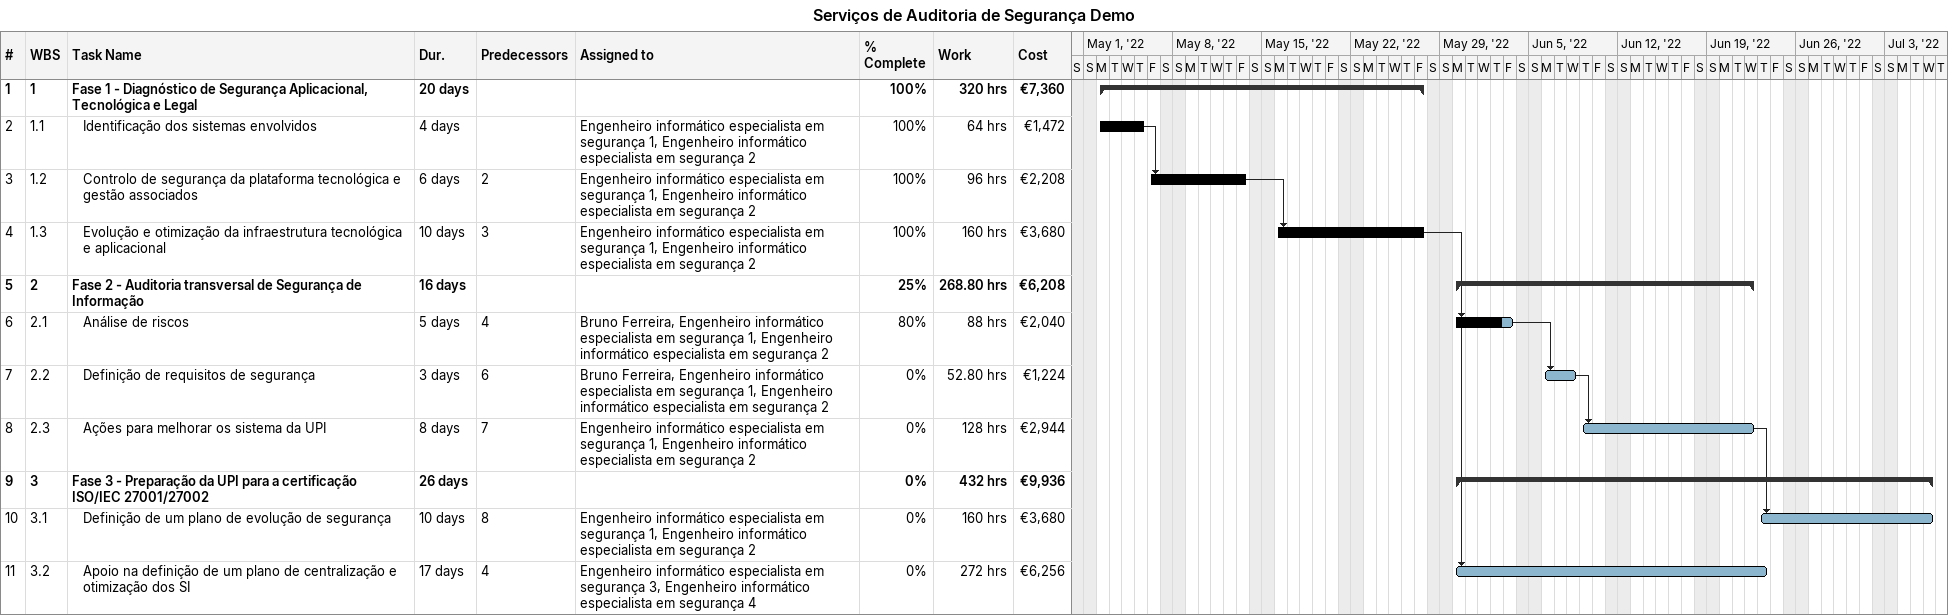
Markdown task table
Serviços de Auditoria de Segurança Demo

| ID | WBS | Task | Duration | Start | Finish | Predecessors | Resources | % complete | Work (h) | Cost (€) |
|---|---|---|---|---|---|---|---|---|---|---|
| 1 | 1 | **Fase 1 - Diagnóstico de Segurança Aplicacional, Tecnológica e Legal** | 20d | 2022-05-02 | 2022-05-27 |  |  | 100 | 320 | 7360 |
| 2 | 1.1 | Identificação dos sistemas envolvidos | 4d | 2022-05-02 | 2022-05-05 |  | Engenheiro informático especialista em segurança 1, Engenheiro informático especialista em segurança 2 | 100 | 64 | 1472 |
| 3 | 1.2 | Controlo de segurança da plataforma tecnológica e gestão associados | 6d | 2022-05-06 | 2022-05-13 | 2 | Engenheiro informático especialista em segurança 1, Engenheiro informático especialista em segurança 2 | 100 | 96 | 2208 |
| 4 | 1.3 | Evolução e otimização da infraestrutura tecnológica e aplicacional | 10d | 2022-05-16 | 2022-05-27 | 3 | Engenheiro informático especialista em segurança 1, Engenheiro informático especialista em segurança 2 | 100 | 160 | 3680 |
| 5 | 2 | **Fase 2 - Auditoria transversal de Segurança de Informação** | 16d | 2022-05-30 | 2022-06-22 |  |  | 25 | 268.80 | 6208 |
| 6 | 2.1 | Análise de riscos | 5d | 2022-05-30 | 2022-06-03 | 4 | Bruno Ferreira, Engenheiro informático especialista em segurança 1, Engenheiro informático especialista em segurança 2 | 80 | 88 | 2040 |
| 7 | 2.2 | Definição de requisitos de segurança | 3d | 2022-06-06 | 2022-06-08 | 6 | Bruno Ferreira, Engenheiro informático especialista em segurança 1, Engenheiro informático especialista em segurança 2 | 0 | 52.80 | 1224 |
| 8 | 2.3 | Ações para melhorar os sistema da UPI | 8d | 2022-06-09 | 2022-06-22 | 7 | Engenheiro informático especialista em segurança 1, Engenheiro informático especialista em segurança 2 | 0 | 128 | 2944 |
| 9 | 3 | **Fase 3 - Preparação da UPI para a certificação ISO/IEC 27001/27002** | 26d | 2022-05-30 | 2022-07-06 |  |  | 0 | 432 | 9936 |
| 10 | 3.1 | Definição de um plano de evolução de segurança | 10d | 2022-06-23 | 2022-07-06 | 8 | Engenheiro informático especialista em segurança 1, Engenheiro informático especialista em segurança 2 | 0 | 160 | 3680 |
| 11 | 3.2 | Apoio na definição de um plano de centralização e otimização dos SI | 17d | 2022-05-30 | 2022-06-23 | 4 | Engenheiro informático especialista em segurança 3, Engenheiro informático especialista em segurança 4 | 0 | 272 | 6256 |
